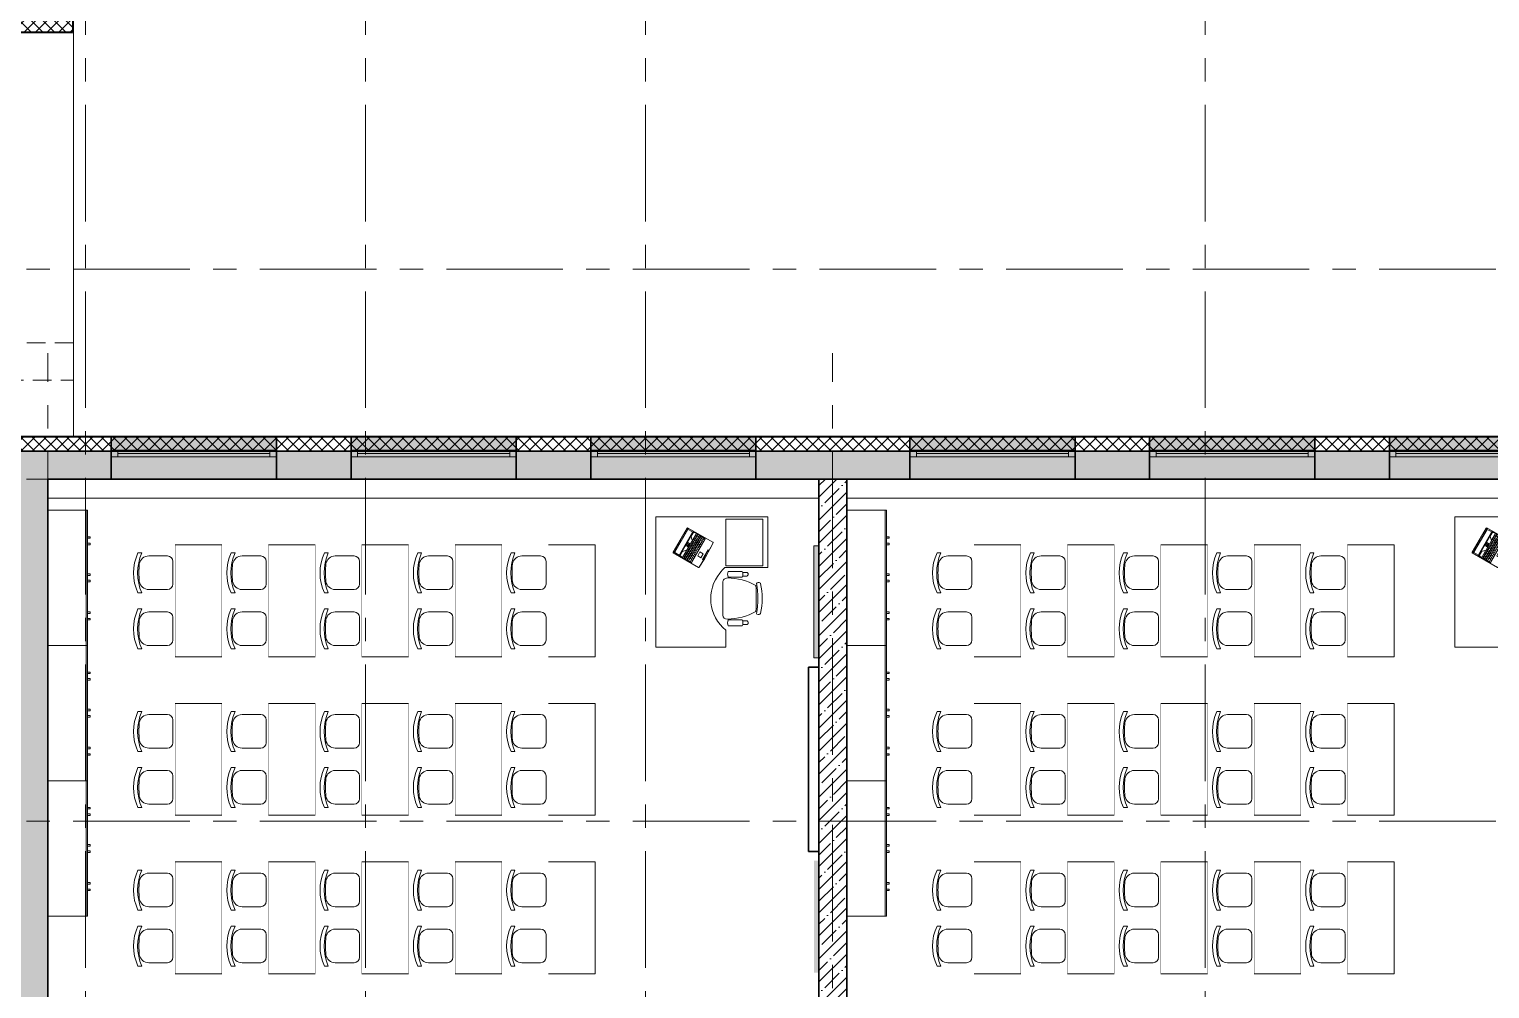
# Model space of a CAD drawing. Header units: millimetres. Extents: x -13407 to 95998, y -2611 to 109495.
# Drawn here: x 16965 to 32621, y 25682 to 35968 of the extents above; entities that cross this region are included whole.
import ezdxf

# ---------------------------------------------------------------- set-up
doc = ezdxf.new("R2010")
doc.units = ezdxf.units.MM
doc.linetypes.add('CENTER', pattern=[2, 1.25, -0.25, 0.25, -0.25])
doc.linetypes.add('HIDDEN', pattern=[6, 4, -2])
for name, color, linetype, lineweight in [('АР_Навесной фасад', 5, 'Continuous', 5), ('АР_Окна БЛОК', 250, 'Continuous', 13), ('АР_Оси', 193, 'Continuous', 9), ('АР_Подоконники', 163, 'Continuous', 9), ('АР_Сущ Несущая стена', 202, 'Continuous', 30), ('АР_тонкая линия', 250, 'Continuous', 0), ('АР_Утеплитель', 250, 'Continuous', 9), ('АР_Штриховка монолит', 250, 'Continuous', 9), ('перекр 0.3', 181, 'Continuous', 30), ('ТХ_мебель передв', 250, 'Continuous', 13), ('ТХ_обор_комп принт', 30, 'Continuous', 13)]:
    doc.layers.add(name, color=color, linetype=linetype, lineweight=lineweight)

# ---------------------------------------------------------------- blocks, each defined once
blk = doc.blocks.new('*U189')
h = blk.add_hatch(color=253)
h.dxf.hatch_style = 1
h.paths.add_polyline_path([(-1770, -240), (0, -240), (0, 220), (-1770, 220)])
at = {"color": 253, "lineweight": 30}
for p, q in [((-1770, -240), (-1770, 220)), ((0, -240), (0, 220))]:
    blk.add_line(p, q, dxfattribs=at)
at = {"color": 253}
for p, q in [((0, 220), (-1770, 220)), ((-1770, 70), (0, 70)), ((-1770, 0), (0, 0)), ((-1700, 0), (-1700, 70)), ((-1700, 35), (-70, 35)), ((-70, 0), (-70, 70)), ((-1770, -240), (0, -240)), ((-1770, -240), (-1770, -240)), ((-1770, -240), (-1770, -240)), ((0, -240), (0, -240)), ((0, -240), (0, -240))]:
    blk.add_line(p, q, dxfattribs=at)
blk = doc.blocks.new('*U190')
h = blk.add_hatch(color=253)
h.dxf.hatch_style = 1
h.paths.add_polyline_path([(-1770, -240), (0, -240), (0, 220), (-1770, 220)])
at = {"color": 253, "lineweight": 30}
for p, q in [((-1770, -240), (-1770, 220)), ((0, -240), (0, 220))]:
    blk.add_line(p, q, dxfattribs=at)
at = {"color": 253}
for p, q in [((0, 220), (-1770, 220)), ((-1770, 70), (0, 70)), ((-1770, 0), (0, 0)), ((-1700, 0), (-1700, 70)), ((-1700, 35), (-70, 35)), ((-70, 0), (-70, 70)), ((-1770, -240), (0, -240)), ((-1770, -240), (-1770, -240)), ((-1770, -240), (-1770, -240)), ((0, -240), (0, -240)), ((0, -240), (0, -240))]:
    blk.add_line(p, q, dxfattribs=at)
blk = doc.blocks.new('*U191')
h = blk.add_hatch(color=253)
h.dxf.hatch_style = 1
h.paths.add_polyline_path([(-1770, -240), (0, -240), (0, 220), (-1770, 220)])
at = {"color": 253, "lineweight": 30}
for p, q in [((-1770, -240), (-1770, 220)), ((0, -240), (0, 220))]:
    blk.add_line(p, q, dxfattribs=at)
at = {"color": 253}
for p, q in [((0, 220), (-1770, 220)), ((-1770, 70), (0, 70)), ((-1770, 0), (0, 0)), ((-1700, 0), (-1700, 70)), ((-1700, 35), (-70, 35)), ((-70, 0), (-70, 70)), ((-1770, -240), (0, -240)), ((-1770, -240), (-1770, -240)), ((-1770, -240), (-1770, -240)), ((0, -240), (0, -240)), ((0, -240), (0, -240))]:
    blk.add_line(p, q, dxfattribs=at)
blk = doc.blocks.new('*U192')
h = blk.add_hatch(color=253)
h.dxf.hatch_style = 1
h.paths.add_polyline_path([(-1770, -240), (0, -240), (0, 220), (-1770, 220)])
at = {"color": 253, "lineweight": 30}
for p, q in [((-1770, -240), (-1770, 220)), ((0, -240), (0, 220))]:
    blk.add_line(p, q, dxfattribs=at)
at = {"color": 253}
for p, q in [((0, 220), (-1770, 220)), ((-1770, 70), (0, 70)), ((-1770, 0), (0, 0)), ((-1700, 0), (-1700, 70)), ((-1700, 35), (-70, 35)), ((-70, 0), (-70, 70)), ((-1770, -240), (0, -240)), ((-1770, -240), (-1770, -240)), ((-1770, -240), (-1770, -240)), ((0, -240), (0, -240)), ((0, -240), (0, -240))]:
    blk.add_line(p, q, dxfattribs=at)
blk = doc.blocks.new('*U193')
h = blk.add_hatch(color=253)
h.dxf.hatch_style = 1
h.paths.add_polyline_path([(-1770, -240), (0, -240), (0, 220), (-1770, 220)])
at = {"color": 253, "lineweight": 30}
for p, q in [((-1770, -240), (-1770, 220)), ((0, -240), (0, 220))]:
    blk.add_line(p, q, dxfattribs=at)
at = {"color": 253}
for p, q in [((0, 220), (-1770, 220)), ((-1770, 70), (0, 70)), ((-1770, 0), (0, 0)), ((-1700, 0), (-1700, 70)), ((-1700, 35), (-70, 35)), ((-70, 0), (-70, 70)), ((-1770, -240), (0, -240)), ((-1770, -240), (-1770, -240)), ((-1770, -240), (-1770, -240)), ((0, -240), (0, -240)), ((0, -240), (0, -240))]:
    blk.add_line(p, q, dxfattribs=at)
blk = doc.blocks.new('*U194')
h = blk.add_hatch(color=253)
h.dxf.hatch_style = 1
h.paths.add_polyline_path([(-1770, -240), (0, -240), (0, 220), (-1770, 220)])
at = {"color": 253, "lineweight": 30}
for p, q in [((-1770, -240), (-1770, 220)), ((0, -240), (0, 220))]:
    blk.add_line(p, q, dxfattribs=at)
at = {"color": 253}
for p, q in [((0, 220), (-1770, 220)), ((-1770, 70), (0, 70)), ((-1770, 0), (0, 0)), ((-1700, 0), (-1700, 70)), ((-1700, 35), (-70, 35)), ((-70, 0), (-70, 70)), ((-1770, -240), (0, -240)), ((-1770, -240), (-1770, -240)), ((-1770, -240), (-1770, -240)), ((0, -240), (0, -240)), ((0, -240), (0, -240))]:
    blk.add_line(p, q, dxfattribs=at)
blk = doc.blocks.new('laptop')
at = {"color": 253}
for p, q in [((-150, 325), (-155, 323)), ((-150, 325), (-155, 323)), ((-155, 323), (-155, 10)), ((-155, 323), (-155, 10)), ((0, 326), (-150, 325)), ((0, 326), (-150, 325)), ((0, 314), (-150, 313)), ((150, 325), (0, 326)), ((150, 325), (0, 326)), ((150, 313), (0, 314)), ((155, 323), (150, 325)), ((155, 323), (150, 325)), ((155, 10), (155, 323)), ((155, 10), (155, 323)), ((-150, 313), (-155, 311)), ((155, 248), (-155, 248)), ((-147, 210), (-147, 234)), ((-147, 210), (-147, 100)), ((147, 210), (-147, 210)), ((-147, 210), (-72, 210)), ((-130, 194), (-147, 194)), ((147, 192), (-147, 192)), ((147, 173), (-147, 173)), ((-143, 309), (-140, 310)), ((-143, 254), (-143, 309)), ((-140, 253), (-143, 254)), ((-140, 310), (140, 310)), ((140, 253), (-140, 253)), ((-138, 192), (-138, 173)), ((-137, 244), (-96, 244)), ((-130, 210), (-130, 194)), ((-129, 173), (-129, 155)), ((-128, 210), (-128, 194)), ((76, 194), (-128, 194)), ((-119, 192), (-119, 173)), ((-111, 210), (-111, 194)), ((-110, 173), (-110, 155)), ((-99, 192), (-99, 173)), ((-94, 210), (-94, 194)), ((-68, 219), (-92, 243)), ((-90, 173), (-90, 155)), ((-80, 192), (-80, 173)), ((-77, 210), (-77, 194)), ((-71, 173), (-71, 155)), ((-60, 210), (-60, 194)), ((-60, 192), (-60, 173)), ((-51, 173), (-51, 155)), ((-43, 210), (-43, 194)), ((-41, 192), (-41, 173)), ((-32, 173), (-32, 155)), ((-26, 210), (-26, 194)), ((-19, 242), (-21, 242)), ((-21, 242), (-21, 237)), ((-21, 237), (-19, 237)), ((-21, 226), (-21, 220)), ((21, 226), (-21, 226)), ((-21, 220), (21, 220)), ((-21, 192), (-21, 173)), ((-19, 237), (-19, 242)), ((-12, 173), (-12, 155)), ((-9, 210), (-9, 194)), ((-6, 242), (-8, 242)), ((-8, 242), (-8, 237)), ((-8, 237), (-6, 237)), ((-6, 237), (-6, 242)), ((-2, 192), (-2, 173)), ((8, 242), (6, 242)), ((6, 242), (6, 237)), ((6, 237), (8, 237)), ((7, 173), (7, 155)), ((8, 237), (8, 242)), ((8, 210), (8, 194)), ((18, 192), (18, 173)), ((21, 242), (19, 242)), ((19, 242), (19, 237)), ((19, 237), (21, 237)), ((21, 237), (21, 242)), ((21, 220), (21, 226)), ((25, 210), (25, 194)), ((27, 173), (27, 155)), ((37, 192), (37, 173)), ((42, 210), (42, 194)), ((46, 173), (46, 155)), ((57, 192), (57, 173)), ((59, 210), (59, 194)), ((66, 173), (66, 155)), ((68, 219), (92, 243)), ((69, 210), (69, 211)), ((69, 210), (69, 211)), ((147, 210), (69, 210)), ((76, 210), (76, 194)), ((76, 192), (76, 173)), ((79, 210), (79, 194)), ((147, 194), (79, 194)), ((85, 173), (85, 155)), ((96, 244), (137, 244)), ((96, 210), (96, 194)), ((96, 192), (96, 173)), ((105, 173), (105, 155)), ((113, 210), (113, 194)), ((129, 192), (129, 100)), ((130, 210), (130, 194)), ((140, 310), (143, 309)), ((143, 254), (140, 253)), ((143, 309), (143, 254)), ((147, 234), (147, 210)), ((147, 210), (147, 100)), ((155, 311), (150, 313)), ((-155, 10), (-155, 8)), ((-155, 8), (-152, 5)), ((-152, 5), (-150, 5)), ((-150, 5), (0, 0)), ((147, 155), (-147, 155)), ((147, 137), (-147, 137)), ((147, 118), (-147, 118)), ((147, 100), (-147, 100)), ((-123, 155), (-123, 137)), ((-123, 118), (-123, 100)), ((-114, 137), (-114, 118)), ((-103, 155), (-103, 137)), ((-98, 118), (-98, 100)), ((-94, 137), (-94, 118)), ((-84, 155), (-84, 137)), ((-75, 137), (-75, 118)), ((-74, 118), (-74, 100)), ((-64, 155), (-64, 137)), ((-59, 14), (-59, 1)), ((59, 14), (-59, 14)), ((-59, 1), (-59, 14)), ((-59, 14), (59, 14)), ((-55, 137), (-55, 118)), ((-55, 118), (-55, 100)), ((-45, 155), (-45, 137)), ((-36, 137), (-36, 118)), ((-25, 155), (-25, 137)), ((-16, 137), (-16, 118)), ((-6, 155), (-6, 137)), ((0, 0), (150, 5)), ((3, 137), (3, 118)), ((9, 118), (9, 100)), ((14, 155), (14, 137)), ((23, 137), (23, 118)), ((29, 118), (29, 100)), ((33, 155), (33, 137)), ((42, 137), (42, 118)), ((48, 118), (48, 100)), ((53, 155), (53, 137)), ((59, 1), (59, 14)), ((59, 14), (59, 1)), ((62, 137), (62, 118)), ((68, 118), (68, 100)), ((72, 155), (72, 137)), ((81, 137), (81, 118)), ((87, 118), (87, 100)), ((90, 118), (90, 100)), ((92, 155), (92, 137)), ((109, 137), (109, 100)), ((150, 5), (153, 6)), ((153, 6), (155, 8)), ((155, 8), (155, 10))]:
    blk.add_line(p, q, dxfattribs=at)
blk.add_lwpolyline([(-52, 79), (-4, 79), (-4, 39), (-52, 39)], close=True, dxfattribs=at)
for centre, radius, start, end in [((-137, 234), 10, 90, 180), ((-96, 239), 5, 45, 90), ((-72, 215), 5, 270, 45), ((72, 215), 5, 135, 236.1175), ((96, 239), 5, 90, 135), ((137, 234), 10, 0, 90), ((-150, 10), 5, 180, 266.4167), ((0, 2405), 2405, 266.4167, 273.5833), ((150, 10), 5, 273.5833, 0)]:
    blk.add_arc(centre, radius, start, end, dxfattribs=at)
blk = doc.blocks.new('мваи')
at = {"color": 253}
for points in [[(95699, 222916), (95154, 222916), (95154, 221715), (96551, 221715), (96551, 222466), (96371, 222466)], [(95699, 222456), (95699, 222916)], [(95741, 222641), (95741, 222493)], [(95752, 222694), (95752, 222646)], [(95789, 222694), (95789, 222646)], [(95800, 222641), (95800, 222493)], [(96260, 222641), (96260, 222493)], [(96271, 222694), (96271, 222646)], [(96308, 222694), (96308, 222646)], [(96324, 222641), (96324, 222493)], [(96551, 222466), (96551, 221715), (95154, 221715)]]:
    blk.add_lwpolyline(points, dxfattribs=at)
blk.add_lwpolyline([(95180, 222864), (95678, 222864), (95678, 222466), (95180, 222466)], close=True, dxfattribs=at)
blk.add_lwpolyline([(96250, 222482, 0.127479), (96170, 222789, 0.028308), (95890, 222789, 0.127479), (95810, 222482, 0.416667), (95858, 222435), (96207, 222435)], format="xyb", dxfattribs=at)
for centre, radius, start, end in [((96030, 222190), 667, 75.9812, 104.0188), ((96030, 221982), 829, 78.7648, 101.2352)]:
    blk.add_arc(centre, radius, start, end, dxfattribs=at)
for points in [[(95868, 222795), (95858, 222800), (95852, 222821), (95863, 222832)], [(95863, 222832), (95863, 222837), (95868, 222837), (95868, 222837)], [(96191, 222837), (96202, 222832), (96207, 222816), (96197, 222800)], [(96197, 222800), (96197, 222800), (96197, 222795), (96191, 222795)], [(95741, 222641), (95757, 222652), (95778, 222652), (95800, 222641)], [(95752, 222694), (95757, 222705), (95768, 222710), (95778, 222705)], [(95778, 222705), (95784, 222699), (95784, 222699), (95789, 222694)], [(96260, 222641), (96281, 222652), (96302, 222652), (96324, 222641)], [(96271, 222694), (96276, 222705), (96292, 222710), (96302, 222705)], [(96302, 222705), (96302, 222699), (96308, 222699), (96308, 222694)], [(95800, 222493), (95778, 222482), (95757, 222482), (95741, 222493)], [(96250, 222482), (96255, 222456), (96234, 222435), (96207, 222435)], [(96324, 222493), (96302, 222482), (96281, 222482), (96260, 222493)], [(95757, 222403), (95736, 222419), (95715, 222435), (95699, 222456)], [(96371, 222466), (96218, 222281), (95942, 222249), (95757, 222403)]]:
    blk.add_open_spline(points, degree=3, dxfattribs=at)
at = {"color": 253, "rotation": 150}
blk.add_blockref('laptop', (95567, 222259), dxfattribs=at)
blk = doc.blocks.new('У018')
at = {"layer": 'ТХ_мебель передв', "color": 253, "ltscale": 100, "const_width": 2}
blk.add_lwpolyline([(94750, 82280), (95250, 82280), (95250, 81080), (94750, 81080)], close=True, dxfattribs=at)
blk = doc.blocks.new('тумба под доской')
at = {"color": 253}
for points in [[(-1451, -426), (0, -426), (0, 0), (-1451, 0)], [(-1165, -453), (-1149, -453), (-1149, -426), (-1165, -426)], [(-1096, -453), (-1080, -453), (-1080, -426), (-1096, -426)], [(-768, -453), (-752, -453), (-752, -426), (-768, -426)], [(-699, -453), (-683, -453), (-683, -426), (-699, -426)], [(-360, -453), (-344, -453), (-344, -426), (-360, -426)], [(-291, -453), (-275, -453), (-275, -426), (-291, -426)]]:
    blk.add_lwpolyline(points, close=True, dxfattribs=at)
blk.add_lwpolyline([(-1451, -410), (0, -410)], dxfattribs=at)
blk = doc.blocks.new('Стул парты')
at = {"color": 253}
for points in [[(-95, -360, -0.36493), (-180, -259), (-180, -58, -0.414078), (-122, 0), (122, 0, -0.414078), (180, -58), (180, -259, -0.36493), (95, -360, -0.041656)], [(-212, -334, 0.203875), (217, -334), (217, -374, -0.227009), (-212, -374)]]:
    blk.add_lwpolyline(points, format="xyb", close=True, dxfattribs=at)

msp = doc.modelspace()

# ---------------------------------------------------------------- hatches: boundary and pattern name
at = {"layer": 'АР_Утеплитель', "ltscale": 100}
h = msp.add_hatch(dxfattribs=at)
h.set_pattern_fill('ANSI37', color=253, scale=700)
h.set_pattern_definition([(45, (-945096.63, 49153.53), (-61.871843, 61.871843), []), (135, (-945096.63, 49153.53), (-61.871843, -61.871843), [])])
h.paths.add_polyline_path([(14829.8, 47170), (17959.8, 47170), (17959.8, 44240), (21080, 44240), (21080, 36220), (17279.8, 36220), (17279.8, 36090), (11889.8, 36090), (11889.8, 27480), (16865, 27480), (16865, 31445), (51665, 31445), (51665, 27480), (62165, 27480), (62165, 9610), (68515, 9610), (68515, -100), (55415, -100), (55415, 6250), (47535, 6250), (47535, 11440), (38999.7, 11440), (38999.7, 11040), (39149.7, 11040), (39149.7, 11290), (47385, 11290), (47385, 6100), (55265, 6100), (55265, -250), (68665, -250), (68665, 9760), (62315, 9760), (62315, 27630), (51815, 27630), (51815, 31595), (16715, 31595), (16715, 27630), (12039.8, 27630), (12039.8, 35940), (17429.8, 35940), (17429.8, 36070), (21230, 36070), (21230, 44390), (18109.8, 44390), (18109.8, 47320), (14979.8, 47320), (14979.8, 47738.8), (14834.2, 47738.8)])
at = {"layer": 'АР_Штриховка монолит', "ltscale": 100}
h = msp.add_hatch(dxfattribs=at)
h.set_pattern_fill('ANSI35', color=253, scale=700)
h.set_pattern_definition([(45, (-951587.81, 109999.9), (-123.743687, 123.743687), []), (45, (-951464.07, 109999.9), (-123.743687, 123.743687), [218.75, -43.75, 0, -43.75])])
h.paths.add_polyline_path([(51365, 31445), (16865, 31445), (16865, 27480), (16865, 27280), (16865, 19960), (16965, 19960), (16965, 18702.5), (17165, 18702.5), (17165, 19660), (20920, 19660), (20920, 18477.5), (21120, 18477.5), (21120, 19660), (31817, 19660), (31817, 19960), (17165, 19960), (17165, 31145), (51365, 31145)])
h = msp.add_hatch(dxfattribs=at)
h.set_pattern_fill('ANSI35', color=253, scale=700)
h.set_pattern_definition([(45, (-948772.81, 121934.54), (-123.743687, 123.743687), []), (45, (-948649.07, 121934.54), (-123.743687, 123.743687), [218.75, -43.75, 0, -43.75])])
h.paths.add_polyline_path([(25730, 31145), (25430, 31145), (25430, 23374.6), (25730, 23374.6)])
at = {"layer": 'ТХ_мебель передв', "transparency": 33554508}
h = msp.add_hatch(color=253, dxfattribs=at)
h.dxf.hatch_style = 1
h.paths.add_polyline_path([(25430, 30428.8), (25377.1, 30428.8), (25377.1, 29228.8), (25430, 29228.8)])
h = msp.add_hatch(color=253, dxfattribs=at)
h.dxf.hatch_style = 1
h.paths.add_polyline_path([(25377.1, 25855.3), (25430, 25855.3), (25430, 27054.1), (25377.1, 27054.1)])

# ---------------------------------------------------------------- linework, layer by layer
at = {"layer": 'АР_Навесной фасад', "color": 253, "ltscale": 100}
for p, q in [((12039.8, 35940), (17429.8, 35940)), ((12049.8, 35930), (17439.8, 35930)), ((16705, 31605), (51825, 31605)), ((16715, 31595), (51815, 31595))]:
    msp.add_line(p, q, dxfattribs=at)
for points in [[(17429.8, 36070), (17429.8, 35940)], [(17439.8, 36060), (17439.8, 35930)]]:
    msp.add_lwpolyline(points, dxfattribs=at)
at = {"layer": 'АР_Оси', "color": 253, "linetype": 'CENTER', "ltscale": 1000}
for p, q in [((17569.9, 79157.5), (17569.9, 23425.1)), ((20569.9, 79157.5), (20569.9, 23425.1)), ((23569.9, 79157.5), (23569.9, 23425.1)), ((29569.9, 79157.5), (29569.9, 23425.1)), ((-12563.8, 33395), (70614.6, 33395)), ((17165, -1811.3), (17165, 32496.2)), ((25575, -1811.3), (25575, 32496.2)), ((-12563.8, 31145), (70614.6, 31145)), ((-12563.8, 27480), (71033.4, 27480))]:
    msp.add_line(p, q, dxfattribs=at)
at = {"layer": 'АР_Подоконники', "color": 253, "ltscale": 100}
for p, q in [((17165, 30941.5), (25430, 30941.4)), ((25730, 30941.5), (33995, 30941.4))]:
    msp.add_line(p, q, dxfattribs=at)
at = {"layer": 'АР_Сущ Несущая стена', "color": 253, "ltscale": 100}
for p, q in [((16865, 31445), (51665, 31445)), ((17165, 31145), (51365, 31145)), ((17165, 31145), (17165, 19960)), ((25430, 31145), (25430, 23374.6)), ((25730, 31145), (25730, 23374.6))]:
    msp.add_line(p, q, dxfattribs=at)
at = {"layer": 'АР_тонкая линия', "color": 253, "ltscale": 100}
msp.add_line((17438.6, 31605), (17438.6, 35930), dxfattribs=at)
at = {"layer": 'перекр 0.3', "color": 253, "linetype": 'HIDDEN', "lineweight": 5, "ltscale": 50}
msp.add_lwpolyline([(16703.7, 32206.5), (17438.6, 32206.5), (17438.6, 32604.3), (16703.7, 32604.3)], close=True, dxfattribs=at)
at = {"layer": 'ТХ_мебель передв', "color": 253}
for p, q in [((19030.1, 30441.4), (18530.1, 30441.4)), ((19030.1, 30441.4), (18530.1, 30441.4)), ((18530.1, 30441.4), (19030.1, 30441.4)), ((20030.1, 30441.4), (19530.1, 30441.4)), ((20030.1, 30441.4), (19530.1, 30441.4)), ((19530.1, 30441.4), (20030.1, 30441.4)), ((21030.1, 30441.4), (20530.1, 30441.4)), ((21030.1, 30441.4), (20530.1, 30441.4)), ((20530.1, 30441.4), (21030.1, 30441.4)), ((22030.1, 30441.4), (21530.1, 30441.4)), ((22030.1, 30441.4), (21530.1, 30441.4)), ((21530.1, 30441.4), (22030.1, 30441.4)), ((23030.1, 30441.4), (22530.1, 30441.4)), ((22530.1, 30441.4), (23030.1, 30441.4)), ((23030.1, 29841.4), (23030.1, 30441.4)), ((23030.1, 30441.4), (23030.1, 29841.4)), ((27595.1, 30441.4), (27095.1, 30441.4)), ((27595.1, 30441.4), (27095.1, 30441.4)), ((27095.1, 30441.4), (27595.1, 30441.4)), ((28595.1, 30441.4), (28095.1, 30441.4)), ((28595.1, 30441.4), (28095.1, 30441.4)), ((28095.1, 30441.4), (28595.1, 30441.4)), ((29595.1, 30441.4), (29095.1, 30441.4)), ((29595.1, 30441.4), (29095.1, 30441.4)), ((29095.1, 30441.4), (29595.1, 30441.4)), ((30595.1, 30441.4), (30095.1, 30441.4)), ((30595.1, 30441.4), (30095.1, 30441.4)), ((30095.1, 30441.4), (30595.1, 30441.4)), ((31595.1, 30441.4), (31095.1, 30441.4)), ((31095.1, 30441.4), (31595.1, 30441.4)), ((31595.1, 29841.4), (31595.1, 30441.4)), ((31595.1, 30441.4), (31595.1, 29841.4)), ((23030.1, 29241.4), (23030.1, 29841.4)), ((23030.1, 29241.4), (23030.1, 29841.4)), ((23030.1, 29841.4), (23030.1, 29241.4)), ((31595.1, 29241.4), (31595.1, 29841.4)), ((31595.1, 29241.4), (31595.1, 29841.4)), ((31595.1, 29841.4), (31595.1, 29241.4)), ((18530.1, 29241.4), (19030.1, 29241.4)), ((18530.1, 29241.4), (19030.1, 29241.4)), ((19030.1, 29241.4), (18530.1, 29241.4)), ((19530.1, 29241.4), (20030.1, 29241.4)), ((19530.1, 29241.4), (20030.1, 29241.4)), ((20030.1, 29241.4), (19530.1, 29241.4)), ((20530.1, 29241.4), (21030.1, 29241.4)), ((20530.1, 29241.4), (21030.1, 29241.4)), ((21030.1, 29241.4), (20530.1, 29241.4)), ((21530.1, 29241.4), (22030.1, 29241.4)), ((21530.1, 29241.4), (22030.1, 29241.4)), ((22030.1, 29241.4), (21530.1, 29241.4)), ((22530.1, 29241.4), (23030.1, 29241.4)), ((22530.1, 29241.4), (23030.1, 29241.4)), ((23030.1, 29241.4), (22530.1, 29241.4)), ((27095.1, 29241.4), (27595.1, 29241.4)), ((27095.1, 29241.4), (27595.1, 29241.4)), ((27595.1, 29241.4), (27095.1, 29241.4)), ((28095.1, 29241.4), (28595.1, 29241.4)), ((28095.1, 29241.4), (28595.1, 29241.4)), ((28595.1, 29241.4), (28095.1, 29241.4)), ((29095.1, 29241.4), (29595.1, 29241.4)), ((29095.1, 29241.4), (29595.1, 29241.4)), ((29595.1, 29241.4), (29095.1, 29241.4)), ((30095.1, 29241.4), (30595.1, 29241.4)), ((30095.1, 29241.4), (30595.1, 29241.4)), ((30595.1, 29241.4), (30095.1, 29241.4)), ((31095.1, 29241.4), (31595.1, 29241.4)), ((31095.1, 29241.4), (31595.1, 29241.4)), ((31595.1, 29241.4), (31095.1, 29241.4)), ((19030.1, 28741.4), (18530.1, 28741.4)), ((19030.1, 28741.4), (18530.1, 28741.4)), ((18530.1, 28741.4), (19030.1, 28741.4)), ((20030.1, 28741.4), (19530.1, 28741.4)), ((20030.1, 28741.4), (19530.1, 28741.4)), ((19530.1, 28741.4), (20030.1, 28741.4)), ((21030.1, 28741.4), (20530.1, 28741.4)), ((21030.1, 28741.4), (20530.1, 28741.4)), ((20530.1, 28741.4), (21030.1, 28741.4)), ((22030.1, 28741.4), (21530.1, 28741.4)), ((22030.1, 28741.4), (21530.1, 28741.4)), ((21530.1, 28741.4), (22030.1, 28741.4)), ((23030.1, 28741.4), (22530.1, 28741.4)), ((23030.1, 28741.4), (22530.1, 28741.4)), ((22530.1, 28741.4), (23030.1, 28741.4)), ((23030.1, 28141.4), (23030.1, 28741.4)), ((23030.1, 28141.4), (23030.1, 28741.4)), ((23030.1, 28741.4), (23030.1, 28141.4)), ((27595.1, 28741.4), (27095.1, 28741.4)), ((27595.1, 28741.4), (27095.1, 28741.4)), ((27095.1, 28741.4), (27595.1, 28741.4)), ((28595.1, 28741.4), (28095.1, 28741.4)), ((28595.1, 28741.4), (28095.1, 28741.4)), ((28095.1, 28741.4), (28595.1, 28741.4)), ((29595.1, 28741.4), (29095.1, 28741.4)), ((29595.1, 28741.4), (29095.1, 28741.4)), ((29095.1, 28741.4), (29595.1, 28741.4)), ((30595.1, 28741.4), (30095.1, 28741.4)), ((30595.1, 28741.4), (30095.1, 28741.4)), ((30095.1, 28741.4), (30595.1, 28741.4)), ((31595.1, 28741.4), (31095.1, 28741.4)), ((31595.1, 28741.4), (31095.1, 28741.4)), ((31095.1, 28741.4), (31595.1, 28741.4)), ((31595.1, 28141.4), (31595.1, 28741.4)), ((31595.1, 28141.4), (31595.1, 28741.4)), ((31595.1, 28741.4), (31595.1, 28141.4)), ((23030.1, 27541.4), (23030.1, 28141.4)), ((23030.1, 27541.4), (23030.1, 28141.4)), ((23030.1, 28141.4), (23030.1, 27541.4)), ((31595.1, 27541.4), (31595.1, 28141.4)), ((31595.1, 27541.4), (31595.1, 28141.4)), ((31595.1, 28141.4), (31595.1, 27541.4)), ((18530.1, 27541.4), (19030.1, 27541.4)), ((18530.1, 27541.4), (19030.1, 27541.4)), ((19030.1, 27541.4), (18530.1, 27541.4)), ((19530.1, 27541.4), (20030.1, 27541.4)), ((19530.1, 27541.4), (20030.1, 27541.4)), ((20030.1, 27541.4), (19530.1, 27541.4)), ((20530.1, 27541.4), (21030.1, 27541.4)), ((20530.1, 27541.4), (21030.1, 27541.4)), ((21030.1, 27541.4), (20530.1, 27541.4)), ((21530.1, 27541.4), (22030.1, 27541.4)), ((21530.1, 27541.4), (22030.1, 27541.4)), ((22030.1, 27541.4), (21530.1, 27541.4)), ((22530.1, 27541.4), (23030.1, 27541.4)), ((22530.1, 27541.4), (23030.1, 27541.4)), ((23030.1, 27541.4), (22530.1, 27541.4)), ((27095.1, 27541.4), (27595.1, 27541.4)), ((27095.1, 27541.4), (27595.1, 27541.4)), ((27595.1, 27541.4), (27095.1, 27541.4)), ((28095.1, 27541.4), (28595.1, 27541.4)), ((28095.1, 27541.4), (28595.1, 27541.4)), ((28595.1, 27541.4), (28095.1, 27541.4)), ((29095.1, 27541.4), (29595.1, 27541.4)), ((29095.1, 27541.4), (29595.1, 27541.4)), ((29595.1, 27541.4), (29095.1, 27541.4)), ((30095.1, 27541.4), (30595.1, 27541.4)), ((30095.1, 27541.4), (30595.1, 27541.4)), ((30595.1, 27541.4), (30095.1, 27541.4)), ((31095.1, 27541.4), (31595.1, 27541.4)), ((31095.1, 27541.4), (31595.1, 27541.4)), ((31595.1, 27541.4), (31095.1, 27541.4)), ((19030.1, 27041.4), (18530.1, 27041.4)), ((19030.1, 27041.4), (18530.1, 27041.4)), ((18530.1, 27041.4), (19030.1, 27041.4)), ((20030.1, 27041.4), (19530.1, 27041.4)), ((20030.1, 27041.4), (19530.1, 27041.4)), ((19530.1, 27041.4), (20030.1, 27041.4)), ((21030.1, 27041.4), (20530.1, 27041.4)), ((21030.1, 27041.4), (20530.1, 27041.4)), ((20530.1, 27041.4), (21030.1, 27041.4)), ((22030.1, 27041.4), (21530.1, 27041.4)), ((22030.1, 27041.4), (21530.1, 27041.4)), ((21530.1, 27041.4), (22030.1, 27041.4)), ((23030.1, 27041.4), (22530.1, 27041.4)), ((23030.1, 27041.4), (22530.1, 27041.4)), ((22530.1, 27041.4), (23030.1, 27041.4)), ((23030.1, 26441.4), (23030.1, 27041.4)), ((23030.1, 26441.4), (23030.1, 27041.4)), ((23030.1, 27041.4), (23030.1, 26441.4)), ((27595.1, 27041.4), (27095.1, 27041.4)), ((27595.1, 27041.4), (27095.1, 27041.4)), ((27095.1, 27041.4), (27595.1, 27041.4)), ((28595.1, 27041.4), (28095.1, 27041.4)), ((28595.1, 27041.4), (28095.1, 27041.4)), ((28095.1, 27041.4), (28595.1, 27041.4)), ((29595.1, 27041.4), (29095.1, 27041.4)), ((29595.1, 27041.4), (29095.1, 27041.4)), ((29095.1, 27041.4), (29595.1, 27041.4)), ((30595.1, 27041.4), (30095.1, 27041.4)), ((30595.1, 27041.4), (30095.1, 27041.4)), ((30095.1, 27041.4), (30595.1, 27041.4)), ((31595.1, 27041.4), (31095.1, 27041.4)), ((31595.1, 27041.4), (31095.1, 27041.4)), ((31095.1, 27041.4), (31595.1, 27041.4)), ((31595.1, 26441.4), (31595.1, 27041.4)), ((31595.1, 26441.4), (31595.1, 27041.4)), ((31595.1, 27041.4), (31595.1, 26441.4)), ((23030.1, 25841.4), (23030.1, 26441.4)), ((23030.1, 25841.4), (23030.1, 26441.4)), ((23030.1, 26441.4), (23030.1, 25841.4)), ((31595.1, 25841.4), (31595.1, 26441.4)), ((31595.1, 25841.4), (31595.1, 26441.4)), ((31595.1, 26441.4), (31595.1, 25841.4)), ((18530.1, 25841.4), (19030.1, 25841.4)), ((18530.1, 25841.4), (19030.1, 25841.4)), ((19030.1, 25841.4), (18530.1, 25841.4)), ((19530.1, 25841.4), (20030.1, 25841.4)), ((19530.1, 25841.4), (20030.1, 25841.4)), ((20030.1, 25841.4), (19530.1, 25841.4)), ((20530.1, 25841.4), (21030.1, 25841.4)), ((20530.1, 25841.4), (21030.1, 25841.4)), ((21030.1, 25841.4), (20530.1, 25841.4)), ((21530.1, 25841.4), (22030.1, 25841.4)), ((21530.1, 25841.4), (22030.1, 25841.4)), ((22030.1, 25841.4), (21530.1, 25841.4)), ((22530.1, 25841.4), (23030.1, 25841.4)), ((22530.1, 25841.4), (23030.1, 25841.4)), ((23030.1, 25841.4), (22530.1, 25841.4)), ((27095.1, 25841.4), (27595.1, 25841.4)), ((27095.1, 25841.4), (27595.1, 25841.4)), ((27595.1, 25841.4), (27095.1, 25841.4)), ((28095.1, 25841.4), (28595.1, 25841.4)), ((28095.1, 25841.4), (28595.1, 25841.4)), ((28595.1, 25841.4), (28095.1, 25841.4)), ((29095.1, 25841.4), (29595.1, 25841.4)), ((29095.1, 25841.4), (29595.1, 25841.4)), ((29595.1, 25841.4), (29095.1, 25841.4)), ((30095.1, 25841.4), (30595.1, 25841.4)), ((30095.1, 25841.4), (30595.1, 25841.4)), ((30595.1, 25841.4), (30095.1, 25841.4)), ((31095.1, 25841.4), (31595.1, 25841.4)), ((31095.1, 25841.4), (31595.1, 25841.4)), ((31595.1, 25841.4), (31095.1, 25841.4))]:
    msp.add_line(p, q, dxfattribs=at)
msp.add_lwpolyline([(25430, 29228.8), (25377.1, 29228.8), (25377.1, 30428.8), (25430, 30428.8)], close=True, dxfattribs=at)
at = {"layer": 'ТХ_обор_комп принт', "color": 253, "lineweight": 35}
msp.add_lwpolyline([(25430, 27154.1), (25318.8, 27154.1), (25318.8, 29128.8), (25430, 29128.8)], close=True, dxfattribs=at)

# ---------------------------------------------------------------- block references
at = {"layer": 'АР_Окна БЛОК', "color": 253}
for name, p in [('*U194', (19615, 31385)), ('*U193', (22185, 31385)), ('*U192', (24755, 31385)), ('*U191', (28175, 31385)), ('*U190', (30745, 31385)), ('*U189', (33315, 31385))]:
    msp.add_blockref(name, p, dxfattribs=at)
at = {"layer": 'ТХ_мебель передв', "color": 253, "xscale": -1, "rotation": 90}
for p in [(17165, 29361.3), (25730, 29361.3), (17165, 27910.7), (25730, 27910.7), (17165, 26460.1), (25730, 26460.1)]:
    msp.add_blockref('тумба под доской', p, dxfattribs=at)
at = {"layer": 'ТХ_мебель передв', "color": 253, "rotation": 270}
for name, p in [('мваи', (-198034.3, 125895.1)), ('мваи', (-189469.3, 125895.1)), ('Стул парты', (18505.1, 30141.4)), ('Стул парты', (19505.1, 30141.4)), ('Стул парты', (20505.1, 30141.4)), ('Стул парты', (21505.1, 30141.4)), ('Стул парты', (22505.1, 30141.4)), ('Стул парты', (27070.1, 30141.4)), ('Стул парты', (28070.1, 30141.4)), ('Стул парты', (29070.1, 30141.4)), ('Стул парты', (30070.1, 30141.4)), ('Стул парты', (31070.1, 30141.4)), ('Стул парты', (18505.1, 29541.4)), ('Стул парты', (19505.1, 29541.4)), ('Стул парты', (20505.1, 29541.4)), ('Стул парты', (21505.1, 29541.4)), ('Стул парты', (22505.1, 29541.4)), ('Стул парты', (27070.1, 29541.4)), ('Стул парты', (28070.1, 29541.4)), ('Стул парты', (29070.1, 29541.4)), ('Стул парты', (30070.1, 29541.4)), ('Стул парты', (31070.1, 29541.4)), ('Стул парты', (18505.1, 28441.4)), ('Стул парты', (19505.1, 28441.4)), ('Стул парты', (20505.1, 28441.4)), ('Стул парты', (21505.1, 28441.4)), ('Стул парты', (22505.1, 28441.4)), ('Стул парты', (27070.1, 28441.4)), ('Стул парты', (28070.1, 28441.4)), ('Стул парты', (29070.1, 28441.4)), ('Стул парты', (30070.1, 28441.4)), ('Стул парты', (31070.1, 28441.4)), ('Стул парты', (18505.1, 27841.4)), ('Стул парты', (19505.1, 27841.4)), ('Стул парты', (20505.1, 27841.4)), ('Стул парты', (21505.1, 27841.4)), ('Стул парты', (22505.1, 27841.4)), ('Стул парты', (27070.1, 27841.4)), ('Стул парты', (28070.1, 27841.4)), ('Стул парты', (29070.1, 27841.4)), ('Стул парты', (30070.1, 27841.4)), ('Стул парты', (31070.1, 27841.4)), ('Стул парты', (18505.1, 26741.4)), ('Стул парты', (19505.1, 26741.4)), ('Стул парты', (20505.1, 26741.4)), ('Стул парты', (21505.1, 26741.4)), ('Стул парты', (22505.1, 26741.4)), ('Стул парты', (27070.1, 26741.4)), ('Стул парты', (28070.1, 26741.4)), ('Стул парты', (29070.1, 26741.4)), ('Стул парты', (30070.1, 26741.4)), ('Стул парты', (31070.1, 26741.4)), ('Стул парты', (18505.1, 26141.4)), ('Стул парты', (19505.1, 26141.4)), ('Стул парты', (20505.1, 26141.4)), ('Стул парты', (21505.1, 26141.4)), ('Стул парты', (22505.1, 26141.4)), ('Стул парты', (27070.1, 26141.4)), ('Стул парты', (28070.1, 26141.4)), ('Стул парты', (29070.1, 26141.4)), ('Стул парты', (30070.1, 26141.4)), ('Стул парты', (31070.1, 26141.4))]:
    msp.add_blockref(name, p, dxfattribs=at)
at = {"layer": 'ТХ_мебель передв', "color": 253}
for p in [(-76219.9, -51838.8), (-75219.9, -51838.8), (-74219.9, -51838.8), (-73219.9, -51838.8), (-72219.9, -51838.8), (-67654.9, -51838.8), (-66654.9, -51838.8), (-65654.9, -51838.8), (-64654.9, -51838.8), (-63654.9, -51838.8), (-76219.9, -53538.8), (-75219.9, -53538.8), (-74219.9, -53538.8), (-73219.9, -53538.8), (-72219.9, -53538.8), (-67654.9, -53538.8), (-66654.9, -53538.8), (-65654.9, -53538.8), (-64654.9, -53538.8), (-63654.9, -53538.8), (-76219.9, -55238.8), (-75219.9, -55238.8), (-74219.9, -55238.8), (-73219.9, -55238.8), (-72219.9, -55238.8), (-67654.9, -55238.8), (-66654.9, -55238.8), (-65654.9, -55238.8), (-64654.9, -55238.8), (-63654.9, -55238.8)]:
    msp.add_blockref('У018', p, dxfattribs=at)

doc.saveas('drawing.dxf')
